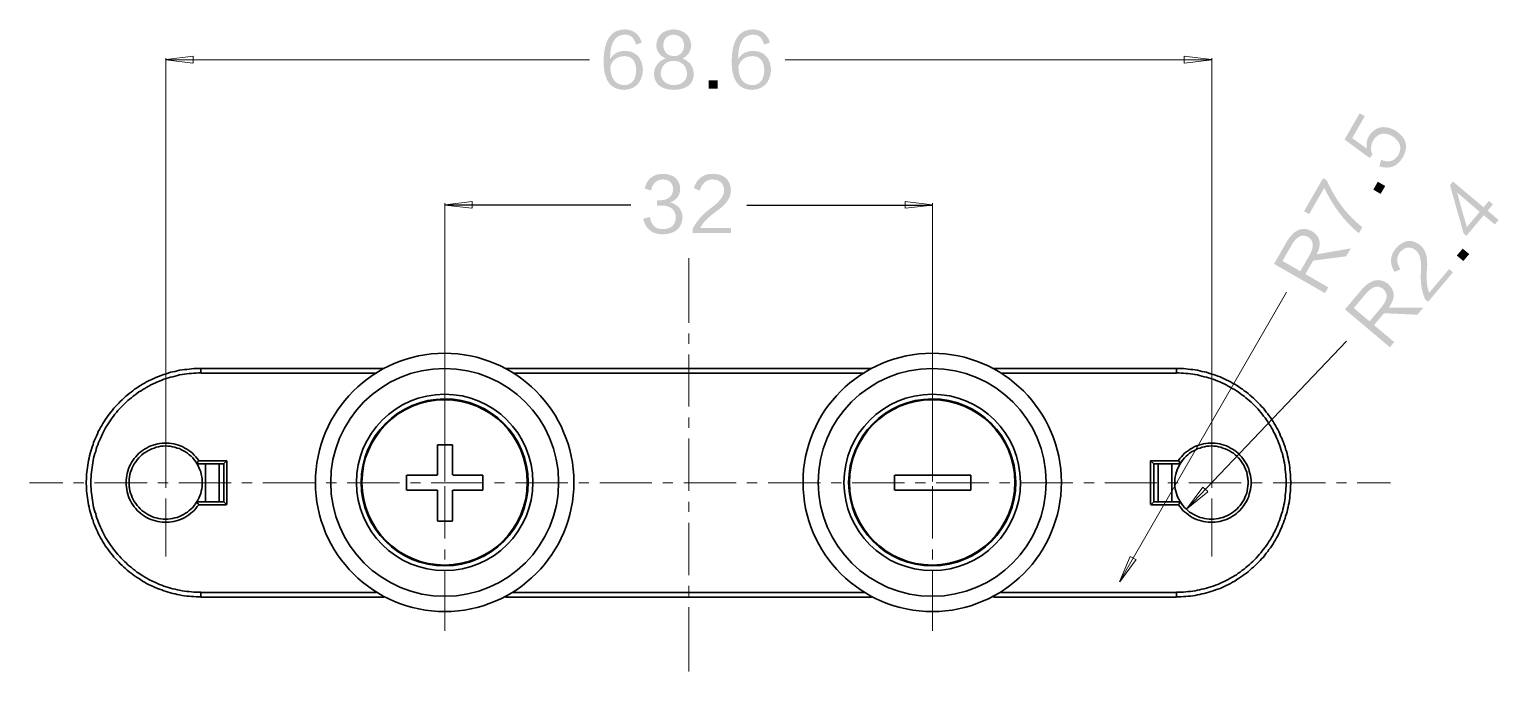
# Model space of a CAD drawing. Header units: millimetres. Extents: x 44 to 283, y 0 to 156.
# Drawn here: x 43.7 to 167.7, y 101.3 to 155.5 of the extents above; entities that cross this region are included whole.
import ezdxf

# ---------------------------------------------------------------- set-up
doc = ezdxf.new("R2010")
doc.units = ezdxf.units.MM

msp = doc.modelspace()

# ---------------------------------------------------------------- hatches: boundary and pattern name
h = msp.add_hatch(color=250)
edge = h.paths.add_edge_path(flags=0)
edge.add_spline(control_points=[(92.721889, 152.358966), (92.738787, 151.350374), (93.135697, 150.829674), (93.912514, 150.796866), (94.541199, 150.829674), (94.872387, 151.243483), (94.905195, 152.037268), (94.888297, 152.830983), (94.558097, 153.235266), (93.912514, 153.252199), (93.267989, 153.219391), (92.871114, 152.921999), (92.721889, 152.358966), (92.721889, 152.358966), (92.721889, 152.358966), (92.721889, 152.358966)], knot_values=[0, 0, 0, 0, 1, 1, 1, 2, 2, 2, 3, 3, 3, 4, 4, 4, 5, 5, 5, 5], degree=3, periodic=1)
edge = h.paths.add_edge_path(flags=0)
edge.add_spline(control_points=[(95.376189, 154.393083), (95.376189, 154.393083), (94.880889, 154.219481), (94.880889, 154.219481), (94.748597, 154.798389), (94.434307, 155.079976), (93.937914, 155.062972), (93.111391, 155.046074), (92.697617, 154.360274), (92.697617, 153.004585), (92.962095, 153.451166), (93.391814, 153.681883), (93.987691, 153.698781), (94.913697, 153.649074), (95.410091, 153.111476), (95.475707, 152.086974), (95.410091, 151.044481), (94.888297, 150.482576), (93.912514, 150.399991), (92.738787, 150.399991), (92.151517, 151.202172), (92.151517, 152.805583), (92.168416, 154.607889), (92.771595, 155.509589), (93.962291, 155.509589), (94.690389, 155.476781), (95.161417, 155.104283), (95.376189, 154.393083)], knot_values=[0, 0, 0, 0, 1, 1, 1, 2, 2, 2, 3, 3, 3, 4, 4, 4, 5, 5, 5, 6, 6, 6, 7, 7, 7, 8, 8, 8, 9, 9, 9, 9], degree=3, periodic=1)
h = msp.add_hatch(color=250)
edge = h.paths.add_edge_path(flags=0)
edge.add_spline(control_points=[(98.05991, 152.855289), (97.398487, 152.822481), (97.034385, 152.458485), (96.968804, 151.764183), (97.034385, 151.168376), (97.406883, 150.846572), (98.08531, 150.796866), (98.762714, 150.846572), (99.135212, 151.152466), (99.200794, 151.714476), (99.151087, 152.441481), (98.77111, 152.822481), (98.05991, 152.855289), (98.05991, 152.855289), (98.05991, 152.855289), (98.05991, 152.855289)], knot_values=[0, 0, 0, 0, 1, 1, 1, 2, 2, 2, 3, 3, 3, 4, 4, 4, 5, 5, 5, 5], degree=3, periodic=1)
edge = h.paths.add_edge_path(flags=0)
edge.add_spline(control_points=[(98.08531, 155.062972), (97.53921, 155.030199), (97.241783, 154.748683), (97.192112, 154.219481), (97.207987, 153.607799), (97.506402, 153.284972), (98.08531, 153.252199), (98.630387, 153.269168), (98.920406, 153.574991), (98.953214, 154.169774), (98.903402, 154.715874), (98.614512, 155.013266), (98.08531, 155.062972), (98.08531, 155.062972), (98.08531, 155.062972), (98.08531, 155.062972)], knot_values=[0, 0, 0, 0, 1, 1, 1, 2, 2, 2, 3, 3, 3, 4, 4, 4, 5, 5, 5, 5], degree=3, periodic=1)
edge = h.paths.add_edge_path(flags=0)
edge.add_spline(control_points=[(97.389985, 153.054291), (96.894685, 153.284972), (96.630102, 153.657576), (96.596306, 154.169774), (96.66291, 155.013266), (97.159304, 155.459883), (98.08531, 155.509589), (98.977485, 155.442985), (99.465412, 154.997391), (99.547997, 154.169774), (99.515083, 153.640572), (99.267504, 153.269168), (98.803883, 153.054291), (99.415706, 152.822481), (99.738497, 152.375899), (99.771306, 151.714476), (99.721494, 150.870985), (99.159483, 150.432799), (98.08531, 150.399991), (96.99311, 150.432799), (96.431206, 150.887883), (96.398397, 151.764183), (96.448104, 152.408672), (96.778304, 152.838391), (97.389985, 153.054291)], knot_values=[0, 0, 0, 0, 1, 1, 1, 2, 2, 2, 3, 3, 3, 4, 4, 4, 5, 5, 5, 6, 6, 6, 7, 7, 7, 8, 8, 8, 8], degree=3, periodic=1)
h = msp.add_hatch(color=250)
edge = h.paths.add_edge_path(flags=0)
edge.add_spline(control_points=[(103.526907, 152.358966), (103.543806, 151.350374), (103.940716, 150.829674), (104.717497, 150.796866), (105.346183, 150.829674), (105.677406, 151.243483), (105.710214, 152.037268), (105.693316, 152.830983), (105.363116, 153.235266), (104.717497, 153.252199), (104.073008, 153.219391), (103.676097, 152.921999), (103.526907, 152.358966), (103.526907, 152.358966), (103.526907, 152.358966), (103.526907, 152.358966)], knot_values=[0, 0, 0, 0, 1, 1, 1, 2, 2, 2, 3, 3, 3, 4, 4, 4, 5, 5, 5, 5], degree=3, periodic=1)
edge = h.paths.add_edge_path(flags=0)
edge.add_spline(control_points=[(106.181208, 154.393083), (106.181208, 154.393083), (105.685908, 154.219481), (105.685908, 154.219481), (105.553616, 154.798389), (105.239291, 155.079976), (104.742897, 155.062972), (103.916409, 155.046074), (103.502601, 154.360274), (103.502601, 153.004585), (103.767114, 153.451166), (104.196797, 153.681883), (104.792709, 153.698781), (105.718716, 153.649074), (106.215109, 153.111476), (106.280691, 152.086974), (106.215109, 151.044481), (105.693316, 150.482576), (104.717497, 150.399991), (103.543806, 150.399991), (102.956501, 151.202172), (102.956501, 152.805583), (102.973399, 154.607889), (103.576614, 155.509589), (104.767309, 155.509589), (105.495408, 155.476781), (105.966401, 155.104283), (106.181208, 154.393083)], knot_values=[0, 0, 0, 0, 1, 1, 1, 2, 2, 2, 3, 3, 3, 4, 4, 4, 5, 5, 5, 6, 6, 6, 7, 7, 7, 8, 8, 8, 9, 9, 9, 9], degree=3, periodic=1)
h = msp.add_hatch(color=250)
h.dxf.hatch_style = 2
h.paths.add_polyline_path([(101.78609, 150.498381), (101.78609, 151.218083), (101.016717, 151.218083), (101.016717, 150.498381)])
h = msp.add_hatch(color=250)
edge = h.paths.add_edge_path(flags=0)
edge.add_spline(control_points=[(156.540906, 145.446885), (156.540906, 145.446885), (155.30389, 146.330382), (155.30389, 146.330382), (155.30389, 146.330382), (156.367586, 148.178796), (156.367586, 148.178796), (156.367586, 148.178796), (155.938784, 148.425388), (155.938784, 148.425388), (155.938784, 148.425388), (154.66381, 146.212378), (154.66381, 146.212378), (154.66381, 146.212378), (156.772116, 144.655675), (156.772116, 144.655675), (156.772116, 144.655675), (157.021812, 144.940578), (157.021812, 144.940578), (156.828702, 145.3008), (156.851809, 145.705965), (157.093391, 146.158297), (157.468217, 146.743873), (157.993997, 146.860572), (158.669814, 146.510475), (159.354485, 146.077793), (159.534684, 145.545169), (159.208117, 144.912568), (158.880387, 144.376275), (158.391401, 144.238198), (157.740315, 144.499077), (157.740315, 144.499077), (157.59751, 143.951989), (157.59751, 143.951989), (158.461216, 143.663982), (159.128883, 143.928882), (159.598607, 144.744575), (160.089109, 145.663773), (159.856593, 146.417977), (158.899013, 147.007292), (157.9626, 147.470383), (157.234184, 147.298087), (156.712708, 146.492272), (156.531592, 146.177276), (156.473913, 145.828379), (156.540906, 145.446885)], knot_values=[0, 0, 0, 0, 1, 1, 1, 2, 2, 2, 3, 3, 3, 4, 4, 4, 5, 5, 5, 6, 6, 6, 7, 7, 7, 8, 8, 8, 9, 9, 9, 10, 10, 10, 11, 11, 11, 12, 12, 12, 13, 13, 13, 14, 14, 14, 15, 15, 15, 15], degree=3, periodic=1)
h = msp.add_hatch(color=250)
edge = h.paths.add_edge_path(flags=0)
edge.add_spline(control_points=[(97.774795, 140.908399), (98.320895, 141.107366), (98.601283, 141.479899), (98.618287, 142.02487), (98.585514, 142.851499), (98.097587, 143.28217), (97.154612, 143.314978), (96.327983, 143.29808), (95.815785, 142.885366), (95.616783, 142.074682), (95.616783, 142.074682), (96.162883, 141.90108), (96.162883, 141.90108), (96.278312, 142.512797), (96.617014, 142.827193), (97.180012, 142.844091), (97.709214, 142.827193), (97.989602, 142.554072), (98.023504, 142.02487), (97.989602, 141.413189), (97.618091, 141.098899), (96.906891, 141.082989), (96.807514, 141.082989), (96.724893, 141.082989), (96.659312, 141.082989), (96.659312, 141.082989), (96.659312, 140.636372), (96.659312, 140.636372), (96.724893, 140.636372), (96.874083, 140.636372), (97.104906, 140.636372), (97.816106, 140.60247), (98.197106, 140.289274), (98.246812, 139.693397), (98.246812, 138.999166), (97.874314, 138.651997), (97.130306, 138.651997), (96.518483, 138.651997), (96.162883, 138.990699), (96.063506, 139.669091), (96.063506, 139.669091), (95.492993, 139.519866), (95.492993, 139.519866), (95.690902, 138.643566), (96.254006, 138.20538), (97.180012, 138.20538), (98.221412, 138.255087), (98.767512, 138.734582), (98.817183, 139.643691), (98.783387, 140.289274), (98.436183, 140.710491), (97.774795, 140.908399)], knot_values=[0, 0, 0, 0, 1, 1, 1, 2, 2, 2, 3, 3, 3, 4, 4, 4, 5, 5, 5, 6, 6, 6, 7, 7, 7, 8, 8, 8, 9, 9, 9, 10, 10, 10, 11, 11, 11, 12, 12, 12, 13, 13, 13, 14, 14, 14, 15, 15, 15, 16, 16, 16, 17, 17, 17, 17], degree=3, periodic=1)
h = msp.add_hatch(color=250)
edge = h.paths.add_edge_path(flags=0)
edge.add_spline(control_points=[(102.913815, 138.32917), (102.913815, 138.32917), (102.913815, 138.750493), (102.913815, 138.750493), (102.913815, 138.750493), (100.309186, 138.750493), (100.309186, 138.750493), (100.524098, 139.181199), (100.970715, 139.643691), (101.649107, 140.139978), (102.525407, 140.734797), (102.939215, 141.35498), (102.889509, 142.000599), (102.822798, 142.844091), (102.327498, 143.28217), (101.401386, 143.314978), (100.590809, 143.331982), (100.044709, 142.935072), (99.764215, 142.124389), (99.764215, 142.124389), (100.259515, 141.876774), (100.259515, 141.876774), (100.441513, 142.488491), (100.788717, 142.810189), (101.302009, 142.844091), (101.963396, 142.827193), (102.302098, 142.521299), (102.318996, 141.925493), (102.334907, 141.479899), (101.971898, 140.98347), (101.22789, 140.43737), (100.499686, 139.908274), (99.978986, 139.313491), (99.664696, 138.651997), (99.664696, 138.651997), (99.664696, 138.32917), (99.664696, 138.32917), (99.664696, 138.32917), (102.913815, 138.32917), (102.913815, 138.32917)], knot_values=[0, 0, 0, 0, 1, 1, 1, 2, 2, 2, 3, 3, 3, 4, 4, 4, 5, 5, 5, 6, 6, 6, 7, 7, 7, 8, 8, 8, 9, 9, 9, 10, 10, 10, 11, 11, 11, 12, 12, 12, 13, 13, 13, 13], degree=3, periodic=1)
h = msp.add_hatch(color=250)
edge = h.paths.add_edge_path(flags=0)
edge.add_spline(control_points=[(153.152687, 142.777098), (153.152687, 142.777098), (152.851414, 142.950771), (152.851414, 142.950771), (152.851414, 142.950771), (151.243982, 140.157088), (151.243982, 140.157088), (151.243982, 140.157088), (151.673913, 139.909473), (151.673913, 139.909473), (151.673913, 139.909473), (152.947899, 142.122484), (152.947899, 142.122484), (153.713886, 140.537594), (154.686494, 139.262479), (155.866782, 138.296891), (155.866782, 138.296891), (156.162692, 138.813181), (156.162692, 138.813181), (154.909485, 139.782579), (153.905514, 141.104579), (153.152687, 142.777098)], knot_values=[0, 0, 0, 0, 1, 1, 1, 2, 2, 2, 3, 3, 3, 4, 4, 4, 5, 5, 5, 6, 6, 6, 7, 7, 7, 7], degree=3, periodic=1)
h = msp.add_hatch(color=250)
h.dxf.hatch_style = 2
h.paths.add_polyline_path([(158.092704, 142.286667), (157.468887, 142.6459), (157.085982, 141.978797), (157.708812, 141.620693)])
h = msp.add_hatch(color=250)
edge = h.paths.add_edge_path(flags=0)
edge.add_spline(control_points=[(164.981608, 138.821965), (164.981608, 138.821965), (166.068798, 140.111298), (166.068798, 140.111298), (166.068798, 140.111298), (164.116702, 141.758382), (164.116702, 141.758382), (164.129508, 141.746881), (164.143514, 141.713191), (164.159882, 141.656076), (164.187717, 141.611873), (164.208107, 141.571798), (164.223312, 141.538072), (164.317715, 141.112269), (164.57041, 140.207394), (164.981608, 138.821965), (164.981608, 138.821965), (164.981608, 138.821965), (164.981608, 138.821965)], knot_values=[0, 0, 0, 0, 1, 1, 1, 2, 2, 2, 3, 3, 3, 4, 4, 4, 5, 5, 5, 6, 6, 6, 6], degree=3, periodic=1)
edge = h.paths.add_edge_path(flags=0)
edge.add_spline(control_points=[(167.177191, 140.732998), (167.177191, 140.732998), (166.729516, 140.202385), (166.729516, 140.202385), (166.729516, 140.202385), (167.658697, 139.419183), (167.658697, 139.419183), (167.658697, 139.419183), (167.338904, 139.040899), (167.338904, 139.040899), (167.338904, 139.040899), (166.409687, 139.824066), (166.409687, 139.824066), (166.409687, 139.824066), (164.938816, 138.079686), (164.938816, 138.079686), (164.938816, 138.079686), (164.711803, 138.271597), (164.711803, 138.271597), (164.711803, 138.271597), (163.555116, 142.361385), (163.555116, 142.361385), (163.555116, 142.361385), (163.810985, 142.665197), (163.810985, 142.665197), (163.810985, 142.665197), (166.388591, 140.490675), (166.388591, 140.490675), (166.388591, 140.490675), (166.836196, 141.021288), (166.836196, 141.021288), (166.836196, 141.021288), (167.177191, 140.732998), (167.177191, 140.732998)], knot_values=[0, 0, 0, 0, 1, 1, 1, 2, 2, 2, 3, 3, 3, 4, 4, 4, 5, 5, 5, 6, 6, 6, 7, 7, 7, 8, 8, 8, 9, 9, 9, 10, 10, 10, 11, 11, 11, 11], degree=3, periodic=1)
h = msp.add_hatch(color=250)
edge = h.paths.add_edge_path(flags=0)
edge.add_spline(control_points=[(149.424707, 135.960091), (149.424707, 135.960091), (150.929516, 135.094798), (150.929516, 135.094798), (150.929516, 135.094798), (151.732686, 136.491092), (151.732686, 136.491092), (152.123316, 137.201587), (152.060416, 137.704683), (151.543985, 138.001792), (151.078106, 138.251877), (150.639392, 138.03707), (150.2289, 137.357585), (150.2289, 137.357585), (149.424707, 135.960091), (149.424707, 135.960091)], knot_values=[0, 0, 0, 0, 1, 1, 1, 2, 2, 2, 3, 3, 3, 4, 4, 4, 5, 5, 5, 5], degree=3, periodic=1)
edge = h.paths.add_edge_path(flags=0)
edge.add_spline(control_points=[(155.185886, 137.020894), (155.185886, 137.020894), (154.802099, 136.354885), (154.802099, 136.354885), (154.802099, 136.354885), (152.014696, 135.986267), (152.014696, 135.986267), (152.014696, 135.986267), (151.358494, 134.847183), (151.358494, 134.847183), (151.358494, 134.847183), (153.293304, 133.734098), (153.293304, 133.734098), (153.293304, 133.734098), (153.008083, 133.239892), (153.008083, 133.239892), (153.008083, 133.239892), (148.710509, 135.71357), (148.710509, 135.71357), (148.710509, 135.71357), (149.861094, 137.711668), (149.861094, 137.711668), (150.431994, 138.603878), (151.099696, 138.868779), (151.863213, 138.505277), (152.607186, 138.07637), (152.760892, 137.415793), (152.323588, 136.523689), (152.323588, 136.523689), (155.185886, 137.020894), (155.185886, 137.020894)], knot_values=[0, 0, 0, 0, 1, 1, 1, 2, 2, 2, 3, 3, 3, 4, 4, 4, 5, 5, 5, 6, 6, 6, 7, 7, 7, 8, 8, 8, 9, 9, 9, 10, 10, 10, 10], degree=3, periodic=1)
h = msp.add_hatch(color=250)
edge = h.paths.add_edge_path(flags=0)
edge.add_spline(control_points=[(163.805306, 134.997784), (163.805306, 134.997784), (163.483502, 135.269387), (163.483502, 135.269387), (163.483502, 135.269387), (161.804914, 133.27898), (161.804914, 133.27898), (161.615085, 133.720869), (161.548586, 134.359573), (161.606512, 135.198267), (161.716685, 136.251168), (161.508687, 136.967095), (160.984001, 137.344991), (160.297389, 137.836869), (159.641893, 137.740596), (159.019804, 137.05409), (158.486016, 136.445478), (158.437404, 135.772978), (158.875095, 135.035672), (158.875095, 135.035672), (159.384506, 135.2557), (159.384506, 135.2557), (159.034198, 135.788394), (159.011303, 136.261187), (159.315997, 136.674395), (159.755487, 137.169978), (160.207995, 137.231784), (160.673486, 136.860874), (161.024993, 136.58539), (161.169385, 135.987467), (161.106908, 135.067281), (161.042209, 134.170273), (161.161589, 133.389188), (161.464307, 132.722685), (161.464307, 132.722685), (161.711605, 132.513981), (161.711605, 132.513981), (161.711605, 132.513981), (163.805306, 134.997784), (163.805306, 134.997784)], knot_values=[0, 0, 0, 0, 1, 1, 1, 2, 2, 2, 3, 3, 3, 4, 4, 4, 5, 5, 5, 6, 6, 6, 7, 7, 7, 8, 8, 8, 9, 9, 9, 10, 10, 10, 11, 11, 11, 12, 12, 12, 13, 13, 13, 13], degree=3, periodic=1)
h = msp.add_hatch(color=250)
h.dxf.hatch_style = 2
h.paths.add_polyline_path([(165.177117, 136.541398), (164.627207, 137.004878), (164.132401, 136.417785), (164.682311, 135.95427)])
h = msp.add_hatch(color=250)
edge = h.paths.add_edge_path(flags=0)
edge.add_spline(control_points=[(155.442814, 131.985979), (155.442814, 131.985979), (156.7694, 130.866192), (156.7694, 130.866192), (156.7694, 130.866192), (157.808507, 132.099079), (157.808507, 132.099079), (158.3188, 132.728576), (158.345505, 133.23587), (157.890386, 133.619587), (157.476084, 133.947494), (157.006184, 133.813579), (156.481815, 133.217773), (156.481815, 133.217773), (155.442814, 131.985979), (155.442814, 131.985979)], knot_values=[0, 0, 0, 0, 1, 1, 1, 2, 2, 2, 3, 3, 3, 4, 4, 4, 5, 5, 5, 5], degree=3, periodic=1)
edge = h.paths.add_edge_path(flags=0)
edge.add_spline(control_points=[(161.300689, 132.008486), (161.300689, 132.008486), (160.804789, 131.421393), (160.804789, 131.421393), (160.804789, 131.421393), (157.995902, 131.551286), (157.995902, 131.551286), (157.995902, 131.551286), (157.148812, 130.547492), (157.148812, 130.547492), (157.148812, 130.547492), (158.854704, 129.108088), (158.854704, 129.108088), (158.854704, 129.108088), (158.487816, 128.672267), (158.487816, 128.672267), (158.487816, 128.672267), (154.696513, 131.869985), (154.696513, 131.869985), (154.696513, 131.869985), (156.183189, 133.632287), (156.183189, 133.632287), (156.903102, 134.408574), (157.606788, 134.550779), (158.2934, 134.057666), (158.950801, 133.504193), (158.984809, 132.826084), (158.395388, 132.025384), (158.395388, 132.025384), (161.300689, 132.008486), (161.300689, 132.008486)], knot_values=[0, 0, 0, 0, 1, 1, 1, 2, 2, 2, 3, 3, 3, 4, 4, 4, 5, 5, 5, 6, 6, 6, 7, 7, 7, 8, 8, 8, 9, 9, 9, 10, 10, 10, 10], degree=3, periodic=1)

# ---------------------------------------------------------------- linework, layer by layer
at = {"color": 7, "lineweight": 20}
for points in [[(55.218186, 153.089856), (55.218186, 117.340965)], [(55.218186, 152.941754), (57.51396, 152.66991)], [(57.538545, 153.238002), (55.242271, 152.966203)], [(90.953883, 152.941754), (55.243025, 152.941754)], [(57.538545, 153.238002), (57.538545, 152.670319)], [(107.478571, 152.941754), (143.430172, 152.941754)], [(141.133187, 153.238002), (143.429506, 152.966203)], [(141.133187, 153.238002), (141.133187, 152.670319)], [(143.454091, 152.941754), (141.157817, 152.66991)], [(143.454091, 153.089856), (143.454091, 117.340965)], [(78.770694, 140.84453), (78.770694, 117.340965)], [(78.770694, 140.671935), (81.041974, 140.424585)], [(81.066605, 140.968183), (78.79528, 140.69602)], [(81.066605, 140.968183), (81.066605, 140.424585)], [(117.605172, 140.968183), (119.876952, 140.69602)], [(117.605172, 140.968183), (117.605172, 140.424585)], [(119.901446, 140.671935), (117.629757, 140.424585)], [(119.901446, 140.84453), (119.901446, 117.340965)], [(99.335957, 136.202858), (99.335957, 130.746969)], [(149.774366, 133.314542), (135.689523, 108.885287)], [(78.770694, 131.83303), (78.770694, 126.722832)], [(119.901446, 131.83303), (119.901446, 126.722832)], [(99.335957, 129.833504), (99.335957, 128.969163)], [(154.835439, 129.191338), (141.323187, 115.012971)], [(99.335957, 128.055834), (99.335957, 123.661376)], [(78.770694, 125.809548), (78.770694, 124.969657)], [(119.901446, 125.809548), (119.901446, 124.969657)], [(78.770694, 124.056191), (78.770694, 119.637239)], [(119.901446, 124.056191), (119.901446, 119.637239)], [(55.218186, 123.513229), (55.218186, 118.600302)], [(99.335957, 122.74791), (99.335957, 121.88407)], [(143.454091, 123.513229), (143.454091, 118.600302)], [(99.335957, 120.97015), (99.335957, 116.551197)], [(78.770694, 118.723819), (78.770694, 117.859569)], [(119.901446, 118.723819), (119.901446, 117.859569)], [(43.71314, 117.242443), (46.527564, 117.242443)], [(47.440847, 117.242443), (48.305233, 117.242443)], [(49.218653, 117.242443), (53.638106, 117.242443)], [(54.551571, 117.242443), (55.415412, 117.242443)], [(55.218186, 117.686974), (55.218186, 116.822497)], [(56.328832, 117.242443), (60.723154, 117.242443)], [(61.637119, 117.242443), (62.50096, 117.242443)], [(63.414425, 117.242443), (67.833741, 117.242443)], [(68.747206, 117.242443), (69.611184, 117.242443)], [(70.524467, 117.242443), (74.94392, 117.242443)], [(75.857385, 117.242443), (76.696731, 117.242443)], [(77.610197, 117.242443), (82.029513, 117.242443)], [(78.770694, 116.946149), (78.770694, 112.527196)], [(82.942933, 117.242443), (83.806774, 117.242443)], [(84.720739, 117.242443), (89.139692, 117.242443)], [(90.053111, 117.242443), (90.917361, 117.242443)], [(91.830826, 117.242443), (96.225285, 117.242443)], [(97.138705, 117.242443), (98.003091, 117.242443)], [(98.916374, 117.242443), (103.335463, 117.242443)], [(104.248747, 117.242443), (105.113133, 117.242443)], [(106.026553, 117.242443), (110.446005, 117.242443)], [(111.359334, 117.242443), (112.223311, 117.242443)], [(113.136731, 117.242443), (117.531099, 117.242443)], [(118.445064, 117.242443), (119.308905, 117.242443)], [(119.901446, 116.946149), (119.901446, 112.527196)], [(120.222325, 117.242443), (124.641641, 117.242443)], [(125.555106, 117.242443), (126.419083, 117.242443)], [(127.332367, 117.242443), (131.751819, 117.242443)], [(132.665285, 117.242443), (133.529625, 117.242443)], [(134.442954, 117.242443), (138.837413, 117.242443)], [(139.750878, 117.242443), (140.614719, 117.242443)], [(142.713403, 116.872076), (141.321006, 115.010653)], [(141.528684, 117.242443), (145.947591, 117.242443)], [(142.713403, 116.872076), (143.115035, 116.494892)], [(143.454091, 117.686974), (143.454091, 116.822497)], [(146.861057, 117.242443), (147.725261, 117.242443)], [(148.638726, 117.242443), (153.057633, 117.242443)], [(153.971599, 117.242443), (154.835439, 117.242443)], [(155.724274, 117.242443), (158.538698, 117.242443)], [(55.218186, 115.909031), (55.218186, 111.02119)], [(99.335957, 115.637868), (99.335957, 114.773391)], [(143.133213, 116.477124), (141.325505, 115.014789)], [(143.454091, 115.909031), (143.454091, 111.02119)], [(99.335957, 113.860062), (99.335957, 109.441155)], [(78.770694, 111.613231), (78.770694, 110.74939)], [(119.901446, 111.613231), (119.901446, 110.74939)], [(136.566133, 111.02119), (135.686796, 108.882606)], [(137.084601, 110.74939), (135.692204, 108.888013)], [(136.566133, 111.02119), (137.062833, 110.771158)], [(78.770694, 109.835971), (78.770694, 104.725409)], [(119.901446, 109.835971), (119.901446, 104.725409)], [(99.335957, 108.52719), (99.335957, 107.663349)], [(99.335957, 106.749884), (99.335957, 101.293995)]]:
    msp.add_lwpolyline(points, dxfattribs=at)
at = {"color": 7, "lineweight": 25}
for points in [[(94.439281, 140.671935), (78.795672, 140.671935)], [(104.23384, 140.671935), (119.877282, 140.671935)]]:
    msp.add_lwpolyline(points, dxfattribs=at)
at = {"color": 7, "lineweight": 30}
for points in [[(58.16835, 126.883339), (57.970761, 126.883339), (57.772989, 126.883339), (57.575809, 126.883339), (57.378037, 126.858345), (57.180857, 126.83376), (56.983222, 126.809266), (56.785496, 126.784681), (56.58827, 126.759687), (56.390544, 126.735193), (56.192955, 126.685614), (56.020177, 126.636534), (55.822997, 126.61154), (55.625362, 126.562461), (55.427636, 126.488388), (55.255041, 126.438945), (55.057269, 126.364871), (54.884537, 126.315247), (54.686948, 126.241173), (54.514216, 126.1671), (54.31699, 126.093072), (54.143849, 126.018999), (53.971254, 125.920295), (53.773483, 125.846222), (53.600751, 125.747699), (53.428155, 125.648632), (53.255015, 125.549974), (53.082283, 125.451406), (52.934136, 125.352748), (52.761495, 125.229186), (52.588763, 125.130528), (52.440617, 125.007011), (52.29247, 124.883313), (52.119375, 124.760161), (51.971228, 124.636508), (51.823445, 124.512992), (51.675344, 124.364845), (51.527197, 124.241693), (51.37905, 124.093546), (51.255534, 123.969894), (51.107387, 123.821747), (50.983689, 123.6736), (50.835588, 123.525453), (50.712435, 123.377352), (50.588737, 123.204575), (50.465221, 123.056428), (50.366563, 122.908327), (50.24341, 122.735686), (50.119849, 122.562954), (50.02119, 122.414808), (49.922123, 122.241667), (49.823601, 122.068935), (49.724897, 121.896339), (49.625829, 121.723199), (49.527171, 121.550467), (49.453097, 121.377826), (49.379024, 121.1801), (49.280502, 121.007505), (49.206429, 120.834727), (49.132355, 120.637002), (49.082776, 120.464406), (49.008703, 120.26668), (48.959624, 120.069045), (48.88555, 119.896314), (48.836062, 119.699088), (48.786483, 119.501362), (48.761989, 119.303772), (48.712409, 119.106546), (48.66333, 118.933405), (48.638336, 118.736179), (48.613842, 118.538454), (48.589257, 118.341228), (48.564263, 118.143502), (48.539814, 117.945912), (48.539814, 117.748686), (48.539814, 117.55096), (48.515183, 117.353325), (48.515183, 117.156099), (48.539814, 116.958373), (48.539814, 116.761147), (48.539814, 116.563422), (48.564263, 116.365832), (48.589257, 116.168606), (48.613842, 115.97088), (48.638336, 115.773654), (48.66333, 115.576065), (48.712409, 115.378293), (48.761989, 115.181113), (48.786483, 114.983342), (48.836062, 114.785752), (48.88555, 114.61302), (48.959624, 114.415794), (49.008703, 114.218205), (49.082776, 114.045427), (49.132355, 113.847702), (49.206429, 113.675106), (49.280502, 113.47738), (49.379024, 113.304739), (49.453097, 113.132008), (49.527171, 112.958867), (49.625829, 112.761641), (49.724897, 112.5885), (49.823601, 112.415768), (49.922123, 112.243173), (50.02119, 112.095026), (50.119849, 111.921885), (50.24341, 111.749154), (50.366563, 111.601007), (50.465221, 111.428411), (50.588737, 111.280128), (50.712435, 111.131982), (50.835588, 110.959386), (50.983689, 110.811239), (51.107387, 110.687587), (51.255534, 110.53944), (51.37905, 110.391294), (51.527197, 110.243147), (51.675344, 110.119994), (51.823445, 109.996342), (51.971228, 109.848195), (52.119375, 109.724679), (52.29247, 109.601526), (52.440617, 109.502459), (52.588763, 109.379306), (52.761495, 109.255654), (52.934136, 109.157086), (53.082283, 109.058428), (53.255015, 108.934866), (53.428155, 108.836208), (53.600751, 108.73714), (53.773483, 108.663067), (53.971254, 108.564408), (54.143849, 108.490335), (54.31699, 108.391813), (54.514216, 108.31774), (54.686948, 108.243666), (54.884537, 108.194042), (55.057269, 108.119968), (55.255041, 108.04594), (55.427636, 107.996452), (55.625362, 107.947509), (55.822997, 107.897794), (56.020177, 107.848305), (56.192955, 107.799226), (56.390544, 107.774641), (56.58827, 107.725153), (56.785496, 107.700568), (56.983222, 107.675574), (57.180857, 107.651079), (57.378037, 107.626494), (57.575809, 107.626494), (57.772989, 107.6015), (57.970761, 107.6015), (58.16835, 107.6015)], [(58.16835, 126.513018), (57.970761, 126.513018), (57.772989, 126.488388), (57.575809, 126.488388), (57.378037, 126.463393), (57.180857, 126.463393), (56.983222, 126.438945), (56.785496, 126.414314), (56.58827, 126.364871), (56.390544, 126.340241), (56.217949, 126.290662), (56.020177, 126.241173), (55.822997, 126.192094), (55.625362, 126.142515), (55.45263, 126.093072), (55.255041, 126.043993), (55.057269, 125.969919), (54.884537, 125.895846), (54.686948, 125.821773), (54.514216, 125.747699), (54.341575, 125.673626), (54.143849, 125.599553), (53.971254, 125.500485), (53.798477, 125.401827), (53.625336, 125.303259), (53.452604, 125.204601), (53.280009, 125.105533), (53.131862, 125.007011), (52.95913, 124.908307), (52.785989, 124.784655), (52.637843, 124.661139), (52.465247, 124.537986), (52.316964, 124.414288), (52.168817, 124.290772), (52.020671, 124.167619), (51.872524, 124.043967), (51.724423, 123.89582), (51.60127, 123.747673), (51.453123, 123.624521), (51.304977, 123.476374), (51.181461, 123.328273), (51.057763, 123.180126), (50.93461, 123.031979), (50.810957, 122.858839), (50.687441, 122.710692), (50.588737, 122.53796), (50.465221, 122.389813), (50.366563, 122.217082), (50.24341, 122.044441), (50.144343, 121.871345), (50.045775, 121.698568), (49.971702, 121.525973), (49.873043, 121.353377), (49.79897, 121.1801), (49.699903, 120.982874), (49.625829, 120.809733), (49.551756, 120.637002), (49.477728, 120.439412), (49.403655, 120.26668), (49.354575, 120.069045), (49.304951, 119.871956), (49.230877, 119.699088), (49.181435, 119.501362), (49.132355, 119.303772), (49.107361, 119.106546), (49.058282, 118.90882), (49.033697, 118.736179), (49.008703, 118.538454), (48.984209, 118.341228), (48.959624, 118.143502), (48.934629, 117.945912), (48.934629, 117.748686), (48.910135, 117.55096), (48.910135, 117.353325), (48.910135, 117.156099), (48.910135, 116.958373), (48.934629, 116.761147), (48.934629, 116.563422), (48.959624, 116.365832), (48.984209, 116.168606), (49.008703, 115.97088), (49.033697, 115.773654), (49.058282, 115.576065), (49.107361, 115.378293), (49.132355, 115.181113), (49.181435, 114.983342), (49.230877, 114.810746), (49.304951, 114.61302), (49.354575, 114.415794), (49.403655, 114.242653), (49.477728, 114.045427), (49.551756, 113.872332), (49.625829, 113.675106), (49.699903, 113.501965), (49.79897, 113.329234), (49.873043, 113.132008), (49.971702, 112.958867), (50.045775, 112.786271), (50.144343, 112.613494), (50.24341, 112.440399), (50.366563, 112.267622), (50.465221, 112.11952), (50.588737, 111.946879), (50.687441, 111.798733), (50.810957, 111.626001), (50.93461, 111.477991), (51.057763, 111.329707), (51.181461, 111.181561), (51.304977, 111.03346), (51.453123, 110.885313), (51.60127, 110.737302), (51.724423, 110.589019), (51.872524, 110.465367), (52.020671, 110.31722), (52.168817, 110.194068), (52.316964, 110.070551), (52.465247, 109.946853), (52.637843, 109.823701), (52.785989, 109.700048), (52.95913, 109.601526), (53.131862, 109.477828), (53.280009, 109.379306), (53.452604, 109.280239), (53.625336, 109.181717), (53.798477, 109.083013), (53.971254, 108.984354), (54.143849, 108.910281), (54.341575, 108.811213), (54.514216, 108.73714), (54.686948, 108.663067), (54.884537, 108.588993), (55.057269, 108.51492), (55.255041, 108.465841), (55.45263, 108.391813), (55.625362, 108.342188), (55.822997, 108.292745), (56.020177, 108.243666), (56.217949, 108.194042), (56.390544, 108.169593), (56.58827, 108.119968), (56.785496, 108.095519), (56.983222, 108.070525), (57.180857, 108.04594), (57.378037, 108.021446), (57.575809, 107.996452), (57.772989, 107.996452), (57.970761, 107.996452), (58.16835, 107.996452)], [(58.180574, 126.870979), (58.180574, 126.525242)], [(73.635684, 126.870979), (58.205205, 126.870979)], [(72.993518, 126.500612), (58.205205, 126.500612)], [(114.790885, 126.870979), (83.905841, 126.870979)], [(114.149264, 126.500612), (84.547644, 126.500612)], [(140.491566, 126.870979), (125.061223, 126.870979)], [(140.491566, 126.500612), (125.703253, 126.500612)], [(140.479296, 107.6015), (140.676522, 107.6015), (140.874294, 107.6015), (141.071883, 107.626494), (141.269109, 107.626494), (141.466835, 107.651079), (141.664061, 107.675574), (141.861651, 107.700568), (142.059377, 107.725153), (142.256602, 107.774641), (142.454328, 107.799226), (142.626969, 107.848305), (142.824695, 107.897794), (143.021921, 107.947509), (143.219511, 107.996452), (143.392242, 108.04594), (143.590014, 108.119968), (143.787603, 108.194042), (143.960335, 108.243666), (144.157561, 108.31774), (144.330702, 108.391813), (144.503297, 108.490335), (144.676029, 108.564408), (144.8738, 108.663067), (145.046396, 108.73714), (145.219537, 108.836208), (145.392268, 108.934866), (145.564864, 109.058428), (145.713011, 109.157086), (145.885788, 109.255654), (146.058883, 109.379306), (146.20703, 109.502459), (146.379762, 109.601526), (146.527908, 109.724679), (146.676055, 109.848195), (146.824202, 109.996342), (146.972348, 110.119994), (147.120495, 110.243147), (147.268596, 110.391294), (147.391749, 110.53944), (147.539896, 110.687587), (147.663594, 110.811239), (147.811695, 110.959386), (147.935257, 111.131982), (148.058409, 111.280128), (148.182062, 111.428411), (148.280584, 111.601007), (148.404282, 111.749154), (148.527434, 111.921885), (148.626456, 112.095026), (148.725024, 112.243173), (148.823682, 112.415768), (148.92275, 112.5885), (149.021454, 112.761641), (149.119976, 112.958867), (149.194049, 113.132008), (149.268123, 113.304739), (149.36719, 113.47738), (149.440854, 113.675106), (149.514928, 113.847702), (149.564416, 114.045427), (149.638444, 114.218205), (149.688068, 114.415794), (149.762142, 114.61302), (149.811221, 114.785752), (149.860664, 114.983342), (149.910289, 115.181113), (149.934737, 115.378293), (149.984316, 115.576065), (150.008811, 115.773654), (150.033396, 115.97088), (150.05839, 116.168606), (150.082884, 116.365832), (150.107469, 116.563422), (150.107469, 116.761147), (150.107469, 116.958373), (150.132463, 117.156099), (150.132463, 117.353325), (150.107469, 117.55096), (150.107469, 117.748686), (150.107469, 117.945912), (150.082884, 118.143502), (150.05839, 118.341228), (150.033396, 118.538454), (150.008811, 118.736179), (149.984316, 118.933405), (149.934737, 119.106546), (149.910289, 119.303772), (149.860664, 119.501362), (149.811221, 119.699088), (149.762142, 119.896314), (149.688068, 120.069045), (149.638444, 120.26668), (149.564416, 120.464406), (149.514928, 120.637002), (149.440854, 120.834727), (149.36719, 121.007505), (149.268123, 121.1801), (149.194049, 121.377826), (149.119976, 121.550467), (149.021454, 121.723199), (148.92275, 121.896339), (148.823682, 122.068935), (148.725024, 122.241667), (148.626456, 122.414808), (148.527434, 122.562954), (148.404282, 122.735686), (148.280584, 122.908327), (148.182062, 123.056428), (148.058409, 123.204575), (147.935257, 123.377352), (147.811695, 123.525453), (147.663594, 123.6736), (147.539896, 123.821747), (147.391749, 123.969894), (147.268596, 124.093546), (147.120495, 124.241693), (146.972348, 124.364845), (146.824202, 124.512992), (146.676055, 124.636508), (146.527908, 124.760161), (146.379762, 124.883313), (146.20703, 125.007011), (146.058883, 125.130528), (145.885788, 125.229186), (145.713011, 125.352748), (145.564864, 125.451406), (145.392268, 125.549974), (145.219537, 125.648632), (145.046396, 125.747699), (144.8738, 125.846222), (144.676029, 125.920295), (144.503297, 126.018999), (144.330702, 126.093072), (144.157561, 126.1671), (143.960335, 126.241173), (143.787603, 126.315247), (143.590014, 126.364871), (143.392242, 126.438945), (143.219511, 126.488388), (143.021921, 126.562461), (142.824695, 126.61154), (142.626969, 126.636534), (142.454328, 126.685614), (142.256602, 126.735193), (142.059377, 126.759687), (141.861651, 126.784681), (141.664061, 126.809266), (141.466835, 126.83376), (141.269109, 126.858345), (141.071883, 126.883339), (140.874294, 126.883339), (140.676522, 126.883339), (140.479296, 126.883339)], [(140.479296, 107.996452), (140.676522, 107.996452), (140.874294, 107.996452), (141.071883, 107.996452), (141.269109, 108.021446), (141.466835, 108.04594), (141.664061, 108.070525), (141.861651, 108.095519), (142.059377, 108.119968), (142.256602, 108.169593), (142.429743, 108.194042), (142.626969, 108.243666), (142.824695, 108.292745), (143.021921, 108.342188), (143.195016, 108.391813), (143.392242, 108.465841), (143.590014, 108.51492), (143.762609, 108.588993), (143.960335, 108.663067), (144.132976, 108.73714), (144.305708, 108.811213), (144.503297, 108.910281), (144.676029, 108.984354), (144.84917, 109.083013), (145.021902, 109.181717), (145.194543, 109.280239), (145.367274, 109.379306), (145.540415, 109.477828), (145.688562, 109.601526), (145.861157, 109.700048), (146.009304, 109.823701), (146.182036, 109.946853), (146.330182, 110.070551), (146.478329, 110.194068), (146.626476, 110.31722), (146.774623, 110.465367), (146.922724, 110.589019), (147.070871, 110.737302), (147.194569, 110.885313), (147.34267, 111.03346), (147.465822, 111.181561), (147.58952, 111.329707), (147.713037, 111.477991), (147.836189, 111.626001), (147.959842, 111.798733), (148.083403, 111.946879), (148.182062, 112.11952), (148.280584, 112.267622), (148.404282, 112.440399), (148.502804, 112.613494), (148.601508, 112.786271), (148.675536, 112.958867), (148.774603, 113.132008), (148.873307, 113.329234), (148.94738, 113.501965), (149.021454, 113.675106), (149.095482, 113.872332), (149.169555, 114.045427), (149.243628, 114.242653), (149.293117, 114.415794), (149.342196, 114.61302), (149.416269, 114.810746), (149.465848, 114.983342), (149.514928, 115.181113), (149.539922, 115.378293), (149.589001, 115.576065), (149.613995, 115.773654), (149.638444, 115.97088), (149.663074, 116.168606), (149.688068, 116.365832), (149.712517, 116.563422), (149.712517, 116.761147), (149.737148, 116.958373), (149.737148, 117.156099), (149.737148, 117.353325), (149.737148, 117.55096), (149.712517, 117.748686), (149.712517, 117.945912), (149.688068, 118.143502), (149.663074, 118.341228), (149.638444, 118.538454), (149.613995, 118.736179), (149.589001, 118.90882), (149.539922, 119.106546), (149.514928, 119.303772), (149.465848, 119.501362), (149.416269, 119.699088), (149.342196, 119.871956), (149.293117, 120.069045), (149.243628, 120.26668), (149.169555, 120.439412), (149.095482, 120.637002), (149.021454, 120.809733), (148.94738, 120.982874), (148.873307, 121.1801), (148.774603, 121.353377), (148.675536, 121.525973), (148.601508, 121.698568), (148.502804, 121.871345), (148.404282, 122.044441), (148.280584, 122.217082), (148.182062, 122.389813), (148.083403, 122.53796), (147.959842, 122.710692), (147.836189, 122.858839), (147.713037, 123.031979), (147.58952, 123.180126), (147.465822, 123.328273), (147.34267, 123.476374), (147.194569, 123.624521), (147.070871, 123.747673), (146.922724, 123.89582), (146.774623, 124.043967), (146.626476, 124.167619), (146.478329, 124.290772), (146.330182, 124.414288), (146.182036, 124.537986), (146.009304, 124.661139), (145.861157, 124.784655), (145.688562, 124.908307), (145.540415, 125.007011), (145.367274, 125.105533), (145.194543, 125.204601), (145.021902, 125.303259), (144.84917, 125.401827), (144.676029, 125.500485), (144.503297, 125.599553), (144.305708, 125.673626), (144.132976, 125.747699), (143.960335, 125.821773), (143.762609, 125.895846), (143.590014, 125.969919), (143.392242, 126.043993), (143.195016, 126.093072), (143.021921, 126.142515), (142.824695, 126.192094), (142.626969, 126.241173), (142.429743, 126.290662), (142.256602, 126.340241), (142.059377, 126.364871), (141.861651, 126.414314), (141.664061, 126.438945), (141.466835, 126.463393), (141.269109, 126.463393), (141.071883, 126.488388), (140.874294, 126.488388), (140.676522, 126.513018), (140.479296, 126.513018)], [(140.491566, 126.870979), (140.491566, 126.525242)], [(57.995209, 119.106546), (57.872057, 119.279142), (57.748404, 119.427288), (57.624888, 119.575571), (57.476741, 119.723718), (57.328595, 119.847234), (57.155863, 119.970387), (57.007716, 120.069045), (56.835075, 120.168113), (56.662343, 120.26668), (56.464754, 120.340708), (56.291977, 120.414782), (56.094251, 120.464406), (55.896661, 120.513485), (55.699435, 120.562928), (55.501709, 120.587559), (55.304483, 120.587559), (55.106894, 120.587559), (54.909168, 120.587559), (54.711942, 120.562928), (54.538801, 120.513485), (54.341575, 120.464406), (54.143849, 120.414782), (53.946623, 120.340708), (53.773483, 120.26668), (53.600751, 120.168113), (53.428155, 120.069045), (53.255015, 119.970387), (53.107277, 119.847234), (52.95913, 119.723718), (52.810983, 119.575571), (52.687422, 119.427288), (52.563769, 119.279142), (52.440617, 119.106546), (52.341549, 118.958399), (52.242891, 118.785259), (52.144369, 118.588033), (52.070295, 118.415301), (52.020671, 118.217711), (51.971228, 118.01994), (51.922149, 117.847208), (51.897155, 117.649619), (51.872524, 117.452393), (51.872524, 117.254667), (51.872524, 117.057441), (51.897155, 116.859851), (51.922149, 116.66208), (51.971228, 116.4649), (52.020671, 116.267128), (52.070295, 116.069539), (52.144369, 115.896807), (52.242891, 115.724166), (52.341549, 115.551434), (52.440617, 115.378293), (52.563769, 115.205562), (52.687422, 115.057415), (52.810983, 114.909268), (52.95913, 114.785752), (53.107277, 114.637605), (53.255015, 114.538947), (53.428155, 114.415794), (53.600751, 114.316727), (53.773483, 114.218205), (53.946623, 114.144131), (54.143849, 114.069922), (54.341575, 114.020433), (54.538801, 113.971354), (54.711942, 113.94636), (54.909168, 113.921775), (55.106894, 113.897281), (55.304483, 113.897281), (55.501709, 113.921775), (55.699435, 113.94636), (55.896661, 113.971354), (56.094251, 114.020433), (56.291977, 114.069922), (56.464754, 114.144131), (56.662343, 114.218205), (56.835075, 114.316727), (57.007716, 114.415794), (57.155863, 114.538947), (57.328595, 114.662599), (57.476741, 114.785752), (57.624888, 114.909268), (57.748404, 115.057415), (57.872057, 115.230192), (57.995209, 115.378293)], [(57.847063, 118.859332), (57.748404, 119.007479), (57.624888, 119.18062), (57.501735, 119.328721), (57.353589, 119.476867), (57.205442, 119.60002), (57.057295, 119.723718), (56.884563, 119.847234), (56.711423, 119.945893), (56.538827, 120.019966), (56.36605, 120.118534), (56.168324, 120.168113), (55.995729, 120.242186), (55.798003, 120.26668), (55.600777, 120.316259), (55.403142, 120.316259), (55.205416, 120.340708), (55.00819, 120.316259), (54.810464, 120.316259), (54.612875, 120.26668), (54.415649, 120.242186), (54.242917, 120.168113), (54.045282, 120.094039), (53.87255, 120.019966), (53.699409, 119.945893), (53.526677, 119.82224), (53.354082, 119.723718), (53.205935, 119.60002), (53.057789, 119.451873), (52.934136, 119.328721), (52.810983, 119.18062), (52.687422, 119.007479), (52.563769, 118.834747), (52.465247, 118.662106), (52.391174, 118.489374), (52.316964, 118.316233), (52.242891, 118.119007), (52.193448, 117.921282), (52.168817, 117.748686), (52.144369, 117.55096), (52.119375, 117.353325), (52.119375, 117.156099), (52.144369, 116.958373), (52.168817, 116.761147), (52.193448, 116.563422), (52.242891, 116.365832), (52.316964, 116.1931), (52.391174, 115.995465), (52.465247, 115.822734), (52.563769, 115.650138), (52.687422, 115.477361), (52.810983, 115.329214), (52.934136, 115.181113), (53.057789, 115.032966), (53.205935, 114.909268), (53.354082, 114.785752), (53.526677, 114.662599), (53.699409, 114.563941), (53.87255, 114.464874), (54.045282, 114.3908), (54.242917, 114.316727), (54.415649, 114.267648), (54.612875, 114.218205), (54.810464, 114.193574), (55.00819, 114.16858), (55.205416, 114.16858), (55.403142, 114.16858), (55.600777, 114.193574), (55.798003, 114.218205), (55.995729, 114.267648), (56.168324, 114.316727), (56.36605, 114.3908), (56.538827, 114.464874), (56.711423, 114.563941), (56.884563, 114.662599), (57.057295, 114.761167), (57.205442, 114.884819), (57.353589, 115.032966), (57.501735, 115.156119), (57.624888, 115.30422), (57.748404, 115.477361), (57.847063, 115.650138)], [(78.128665, 120.452136), (78.128665, 117.909057)], [(79.412451, 120.452136), (78.153659, 120.452136)], [(79.412451, 120.452136), (79.412451, 117.909057)], [(140.652074, 115.378293), (140.77559, 115.230192), (140.898742, 115.057415), (141.022395, 114.909268), (141.170542, 114.785752), (141.318688, 114.662599), (141.491284, 114.538947), (141.639431, 114.415794), (141.812208, 114.316727), (141.985303, 114.218205), (142.182529, 114.144131), (142.35567, 114.069922), (142.552896, 114.020433), (142.750622, 113.971354), (142.947848, 113.94636), (143.145437, 113.921775), (143.343163, 113.897281), (143.540389, 113.897281), (143.738115, 113.921775), (143.935341, 113.94636), (144.132976, 113.971354), (144.305708, 114.020433), (144.503297, 114.069922), (144.701023, 114.144131), (144.8738, 114.218205), (145.046396, 114.316727), (145.219537, 114.415794), (145.392268, 114.538947), (145.540415, 114.637605), (145.688562, 114.785752), (145.836709, 114.909268), (145.959816, 115.057415), (146.083514, 115.205562), (146.20703, 115.378293), (146.305734, 115.551434), (146.404256, 115.724166), (146.503323, 115.896807), (146.577397, 116.069539), (146.626476, 116.267128), (146.676055, 116.4649), (146.725134, 116.66208), (146.750128, 116.859851), (146.774623, 117.057441), (146.774623, 117.254667), (146.774623, 117.452393), (146.750128, 117.649619), (146.725134, 117.847208), (146.676055, 118.01994), (146.626476, 118.217711), (146.577397, 118.415301), (146.503323, 118.588033), (146.404256, 118.785259), (146.305734, 118.958399), (146.20703, 119.106546), (146.083514, 119.279142), (145.959816, 119.427288), (145.836709, 119.575571), (145.688562, 119.723718), (145.540415, 119.847234), (145.392268, 119.970387), (145.219537, 120.069045), (145.046396, 120.168113), (144.8738, 120.26668), (144.701023, 120.340708), (144.503297, 120.414782), (144.305708, 120.464406), (144.132976, 120.513485), (143.935341, 120.562928), (143.738115, 120.587559), (143.540389, 120.587559), (143.343163, 120.587559), (143.145437, 120.587559), (142.947848, 120.562928), (142.750622, 120.513485), (142.552896, 120.464406), (142.35567, 120.414782), (142.182529, 120.340708), (141.985303, 120.26668), (141.812208, 120.168113), (141.639431, 120.069045), (141.491284, 119.970387), (141.318688, 119.847234), (141.170542, 119.723718), (141.022395, 119.575571), (140.898742, 119.427288), (140.77559, 119.279142), (140.652074, 119.106546)], [(140.80022, 115.650138), (140.898742, 115.477361), (141.022395, 115.30422), (141.145957, 115.156119), (141.294103, 115.032966), (141.441841, 114.884819), (141.590124, 114.761167), (141.763129, 114.662599), (141.935724, 114.563941), (142.108456, 114.464874), (142.281597, 114.3908), (142.478823, 114.316727), (142.651554, 114.267648), (142.849144, 114.218205), (143.046915, 114.193574), (143.244096, 114.16858), (143.441867, 114.16858), (143.639457, 114.16858), (143.836683, 114.193574), (144.034408, 114.218205), (144.231634, 114.267648), (144.404775, 114.316727), (144.601956, 114.3908), (144.775097, 114.464874), (144.947874, 114.563941), (145.120469, 114.662599), (145.29361, 114.785752), (145.441348, 114.909268), (145.589494, 115.032966), (145.713011, 115.181113), (145.861157, 115.329214), (145.959816, 115.477361), (146.083514, 115.650138), (146.182036, 115.822734), (146.256109, 115.995465), (146.330182, 116.1931), (146.404256, 116.365832), (146.453835, 116.563422), (146.478329, 116.761147), (146.503323, 116.958373), (146.527908, 117.156099), (146.527908, 117.353325), (146.503323, 117.55096), (146.478329, 117.748686), (146.453835, 117.921282), (146.404256, 118.119007), (146.330182, 118.316233), (146.256109, 118.489374), (146.182036, 118.662106), (146.083514, 118.834747), (145.959816, 119.007479), (145.861157, 119.18062), (145.713011, 119.328721), (145.589494, 119.451873), (145.441348, 119.60002), (145.29361, 119.723718), (145.120469, 119.82224), (144.947874, 119.945893), (144.775097, 120.019966), (144.601956, 120.094039), (144.404775, 120.168113), (144.231634, 120.242186), (144.034408, 120.26668), (143.836683, 120.316259), (143.639457, 120.316259), (143.441867, 120.340708), (143.244096, 120.316259), (143.046915, 120.316259), (142.849144, 120.26668), (142.651554, 120.242186), (142.478823, 120.168113), (142.281597, 120.118534), (142.108456, 120.019966), (141.935724, 119.945893), (141.763129, 119.847234), (141.590124, 119.723718), (141.441841, 119.60002), (141.294103, 119.476867), (141.145957, 119.328721), (141.022395, 119.18062), (140.898742, 119.007479), (140.80022, 118.859332)], [(57.698916, 115.427782), (57.822614, 115.600513), (57.921136, 115.773654), (58.020203, 115.946386), (58.094277, 116.143612), (58.16835, 116.341202), (58.217429, 116.538973), (58.267009, 116.736153), (58.291503, 116.933925), (58.291503, 117.156099), (58.291503, 117.353325), (58.291503, 117.55096), (58.267009, 117.748686), (58.217429, 117.970861), (58.16835, 118.168087), (58.094277, 118.341228), (58.020203, 118.538454), (57.921136, 118.736179), (57.822614, 118.90882), (57.698916, 119.081552)], [(57.847063, 118.859332), (57.872057, 118.884326), (57.872057, 118.90882), (57.896687, 118.933405), (57.896687, 118.958399), (57.921136, 118.982848), (57.921136, 119.007479), (57.94613, 119.032473), (57.94613, 119.056922), (57.970761, 119.056922), (57.970761, 119.081552), (57.995209, 119.106546)], [(60.377826, 119.094276), (58.032428, 119.094276)], [(60.377826, 119.094276), (60.124296, 118.86524)], [(60.377826, 119.094276), (60.377826, 115.3907)], [(138.294314, 119.094276), (140.639713, 119.094276)], [(138.294314, 119.094276), (138.294314, 115.3907)], [(138.294314, 119.094276), (138.547436, 118.86524)], [(140.948322, 119.081552), (140.824669, 118.90882), (140.726147, 118.736179), (140.627443, 118.538454), (140.55337, 118.341228), (140.479296, 118.168087), (140.429717, 117.970861), (140.380274, 117.748686), (140.355644, 117.55096), (140.355644, 117.353325), (140.355644, 117.156099), (140.355644, 116.933925), (140.380274, 116.736153), (140.429717, 116.538973), (140.479296, 116.341202), (140.55337, 116.143612), (140.627443, 115.946386), (140.726147, 115.773654), (140.824669, 115.600513), (140.948322, 115.427782)], [(140.652074, 119.106546), (140.676522, 119.081552), (140.676522, 119.056922), (140.701517, 119.056922), (140.701517, 119.032473), (140.726147, 119.007479), (140.726147, 118.982848), (140.750596, 118.958399), (140.750596, 118.933405), (140.77559, 118.90882), (140.80022, 118.884326), (140.80022, 118.859332)], [(146.058883, 118.859332), (146.058883, 118.884326), (146.033889, 118.90882), (146.009304, 118.933405), (146.009304, 118.958399), (145.98481, 118.982848), (145.959816, 119.007479), (145.935231, 119.032473), (145.935231, 119.056922), (145.910736, 119.081552), (145.885788, 119.106546), (145.861157, 119.130995), (145.861157, 119.155625)], [(60.106164, 118.846971), (57.884327, 118.846971)], [(58.575526, 118.846971), (58.575526, 115.662362)], [(59.73566, 118.846971), (59.73566, 115.662362)], [(60.106164, 118.846971), (60.106164, 115.662362)], [(75.536506, 117.884563), (75.536506, 116.625271)], [(78.128665, 117.884563), (75.561092, 117.884563)], [(81.980025, 117.884563), (79.437446, 117.884563)], [(81.980025, 117.884563), (81.980025, 116.625271)], [(116.691707, 117.884563), (116.691707, 116.625271)], [(123.135634, 117.884563), (116.716701, 117.884563)], [(123.135634, 117.884563), (123.135634, 116.625271)], [(138.565614, 118.846971), (140.787814, 118.846971)], [(138.565614, 118.846971), (138.565614, 115.662362)], [(138.936071, 118.846971), (138.936071, 115.662362)], [(140.096751, 118.846971), (140.096751, 115.662362)], [(146.379762, 118.193081), (146.379762, 118.217711), (146.355177, 118.24216), (146.355177, 118.267154), (146.330182, 118.291785), (146.330182, 118.316233), (146.305734, 118.341228), (146.305734, 118.390307), (146.305734, 118.415301), (146.281103, 118.439886), (146.281103, 118.46438), (146.256109, 118.489374), (146.256109, 118.513959)], [(146.503323, 117.057441), (146.527908, 117.10652), (146.527908, 117.180594), (146.527908, 117.230173), (146.527908, 117.304246), (146.527908, 117.353325), (146.527908, 117.427399), (146.503323, 117.501472), (146.503323, 117.55096), (146.503323, 117.624988), (146.503323, 117.674613), (146.478329, 117.748686), (146.478329, 117.797765)], [(52.144369, 117.452393), (52.119375, 117.378319), (52.119375, 117.32874), (52.119375, 117.254667), (52.119375, 117.180594), (52.119375, 117.131514), (52.144369, 117.057441), (52.144369, 117.007998), (52.144369, 116.933925), (52.144369, 116.8843), (52.168817, 116.810227), (52.168817, 116.761147), (52.168817, 116.687074)], [(78.128665, 116.600277), (75.561092, 116.600277)], [(78.128665, 116.600277), (78.128665, 114.032703)], [(79.412451, 116.600277), (79.412451, 114.032703)], [(81.980025, 116.600277), (79.437446, 116.600277)], [(123.135634, 116.600277), (116.716701, 116.600277)], [(52.267476, 116.316753), (52.29247, 116.291759), (52.29247, 116.242679), (52.29247, 116.217685), (52.316964, 116.1931), (52.316964, 116.168606), (52.341549, 116.143612), (52.341549, 116.119027), (52.366543, 116.094533), (52.366543, 116.044954), (52.366543, 116.020459), (52.391174, 115.995465), (52.391174, 115.97088)], [(52.588763, 115.625508), (52.613394, 115.600513), (52.613394, 115.576065), (52.637843, 115.551434), (52.662837, 115.52644), (52.662837, 115.501991), (52.687422, 115.477361), (52.711916, 115.452367), (52.711916, 115.427782), (52.73691, 115.403287), (52.761495, 115.378293), (52.785989, 115.353708), (52.785989, 115.329214)], [(57.995209, 115.378293), (57.970761, 115.403287), (57.970761, 115.427782), (57.94613, 115.452367), (57.94613, 115.477361), (57.921136, 115.477361), (57.921136, 115.501991), (57.896687, 115.52644), (57.896687, 115.551434), (57.872057, 115.576065), (57.872057, 115.600513), (57.872057, 115.625508), (57.847063, 115.650138)], [(57.859832, 115.637868), (60.081533, 115.637868)], [(58.007434, 115.366069), (60.353469, 115.366069)], [(60.106164, 115.637868), (60.360149, 115.383701)], [(138.565614, 115.637868), (138.311583, 115.383701)], [(140.664298, 115.366069), (138.318945, 115.366069)], [(140.812445, 115.637868), (138.590744, 115.637868)], [(140.80022, 115.650138), (140.80022, 115.625508), (140.77559, 115.600513), (140.77559, 115.576065), (140.750596, 115.551434), (140.750596, 115.52644), (140.726147, 115.501991), (140.726147, 115.477361), (140.701517, 115.477361), (140.701517, 115.452367), (140.676522, 115.427782), (140.676522, 115.403287), (140.652074, 115.378293)], [(79.412451, 114.008209), (78.153659, 114.008209)], [(58.180574, 107.984091), (58.180574, 107.613725)], [(58.180574, 107.984091), (72.968888, 107.984091)], [(84.523013, 107.984091), (114.124134, 107.984091)], [(125.678759, 107.984091), (140.467072, 107.984091)], [(140.491566, 107.984091), (140.491566, 107.613725)], [(58.180574, 107.589276), (73.61069, 107.589276)], [(83.880847, 107.589276), (114.7663, 107.589276)], [(125.036593, 107.589276), (140.467072, 107.589276)]]:
    msp.add_lwpolyline(points, dxfattribs=at)
for points in [[(67.846102, 117.254667), (67.852918, 111.234775), (72.738579, 106.360612), (78.75847, 106.367293), (84.777953, 106.374155), (89.652752, 111.25977), (89.645935, 117.279661), (89.639119, 123.299143), (84.753458, 128.173943), (78.733476, 128.167126), (72.713585, 128.160446), (67.839285, 123.274649), (67.846102, 117.254667), (67.846102, 117.254667), (67.846102, 117.254667), (67.846102, 117.254667)], [(108.976717, 117.254667), (108.983579, 111.234775), (113.869194, 106.360612), (119.889222, 106.367293), (125.909068, 106.374155), (130.783413, 111.25977), (130.776551, 117.279661), (130.769734, 123.299143), (125.884074, 128.173943), (119.864228, 128.167126), (113.844745, 128.160446), (108.969901, 123.274649), (108.976717, 117.254667), (108.976717, 117.254667), (108.976717, 117.254667), (108.976717, 117.254667)], [(69.129889, 117.254667), (69.136751, 111.944198), (73.447456, 107.644263), (78.75847, 107.651079), (84.069075, 107.657941), (88.368965, 111.968647), (88.362149, 117.279661), (88.355332, 122.590266), (84.044445, 126.890156), (78.733476, 126.883339), (73.423007, 126.876523), (69.123072, 122.565635), (69.129889, 117.254667), (69.129889, 117.254667), (69.129889, 117.254667), (69.129889, 117.254667)], [(110.260504, 117.254667), (110.267366, 111.944198), (114.578208, 107.644263), (119.889222, 107.651079), (125.199691, 107.657941), (129.499581, 111.968647), (129.492764, 117.279661), (129.485947, 122.590266), (125.175196, 126.890156), (119.864228, 126.883339), (114.553623, 126.876523), (110.253687, 122.565635), (110.260504, 117.254667), (110.260504, 117.254667), (110.260504, 117.254667), (110.260504, 117.254667)], [(71.30251, 117.254667), (71.309372, 113.143868), (74.647126, 109.816884), (78.75847, 109.823701), (82.869405, 109.830563), (86.196207, 113.168317), (86.189391, 117.279661), (86.182711, 121.390459), (82.844274, 124.717398), (78.733476, 124.710582), (74.622678, 124.703765), (71.295693, 121.365465), (71.30251, 117.254667), (71.30251, 117.254667), (71.30251, 117.254667), (71.30251, 117.254667)], [(71.697462, 117.254667), (71.704324, 113.361953), (74.865347, 110.211836), (78.75847, 110.218698), (82.651184, 110.225378), (85.801392, 113.386538), (85.794575, 117.279661), (85.787759, 121.172375), (82.62619, 124.322583), (78.733476, 124.315766), (74.840762, 124.30895), (71.690645, 121.147381), (71.697462, 117.254667), (71.697462, 117.254667), (71.697462, 117.254667), (71.697462, 117.254667)], [(71.771535, 117.254667), (71.778397, 113.402898), (74.906201, 110.285909), (78.75847, 110.292726), (82.61033, 110.299588), (85.727318, 113.427392), (85.720502, 117.279252), (85.713685, 121.131521), (82.585336, 124.248646), (78.733476, 124.241693), (74.881707, 124.234876), (71.764719, 121.106527), (71.771535, 117.254667), (71.771535, 117.254667), (71.771535, 117.254667), (71.771535, 117.254667)], [(112.433262, 117.254667), (112.440124, 113.143868), (115.777878, 109.816884), (119.889222, 109.823701), (124.00002, 109.830563), (127.326959, 113.168317), (127.320143, 117.279661), (127.313326, 121.390459), (123.975526, 124.717398), (119.864228, 124.710582), (115.753429, 124.703765), (112.426445, 121.365465), (112.433262, 117.254667), (112.433262, 117.254667), (112.433262, 117.254667), (112.433262, 117.254667)], [(112.828123, 117.254667), (112.834939, 113.361953), (115.996508, 110.211836), (119.889222, 110.218698), (123.781936, 110.225378), (126.932007, 113.386538), (126.925191, 117.279661), (126.91851, 121.172375), (123.757305, 124.322583), (119.864228, 124.315766), (115.971514, 124.30895), (112.821261, 121.147381), (112.828123, 117.254667), (112.828123, 117.254667), (112.828123, 117.254667), (112.828123, 117.254667)], [(112.902196, 117.254667), (112.909013, 113.402898), (116.037317, 110.285909), (119.889222, 110.292726), (123.740945, 110.299588), (126.857934, 113.427392), (126.851117, 117.279252), (126.844437, 121.131521), (123.716497, 124.248646), (119.864228, 124.241693), (116.012323, 124.234876), (112.895334, 121.106527), (112.902196, 117.254667), (112.902196, 117.254667), (112.902196, 117.254667), (112.902196, 117.254667)]]:
    msp.add_open_spline(points, degree=3, knots=[0, 0, 0, 0, 1, 1, 1, 2, 2, 2, 3, 3, 3, 4, 4, 4, 5, 5, 5, 5], dxfattribs=at)

doc.saveas('drawing.dxf')
